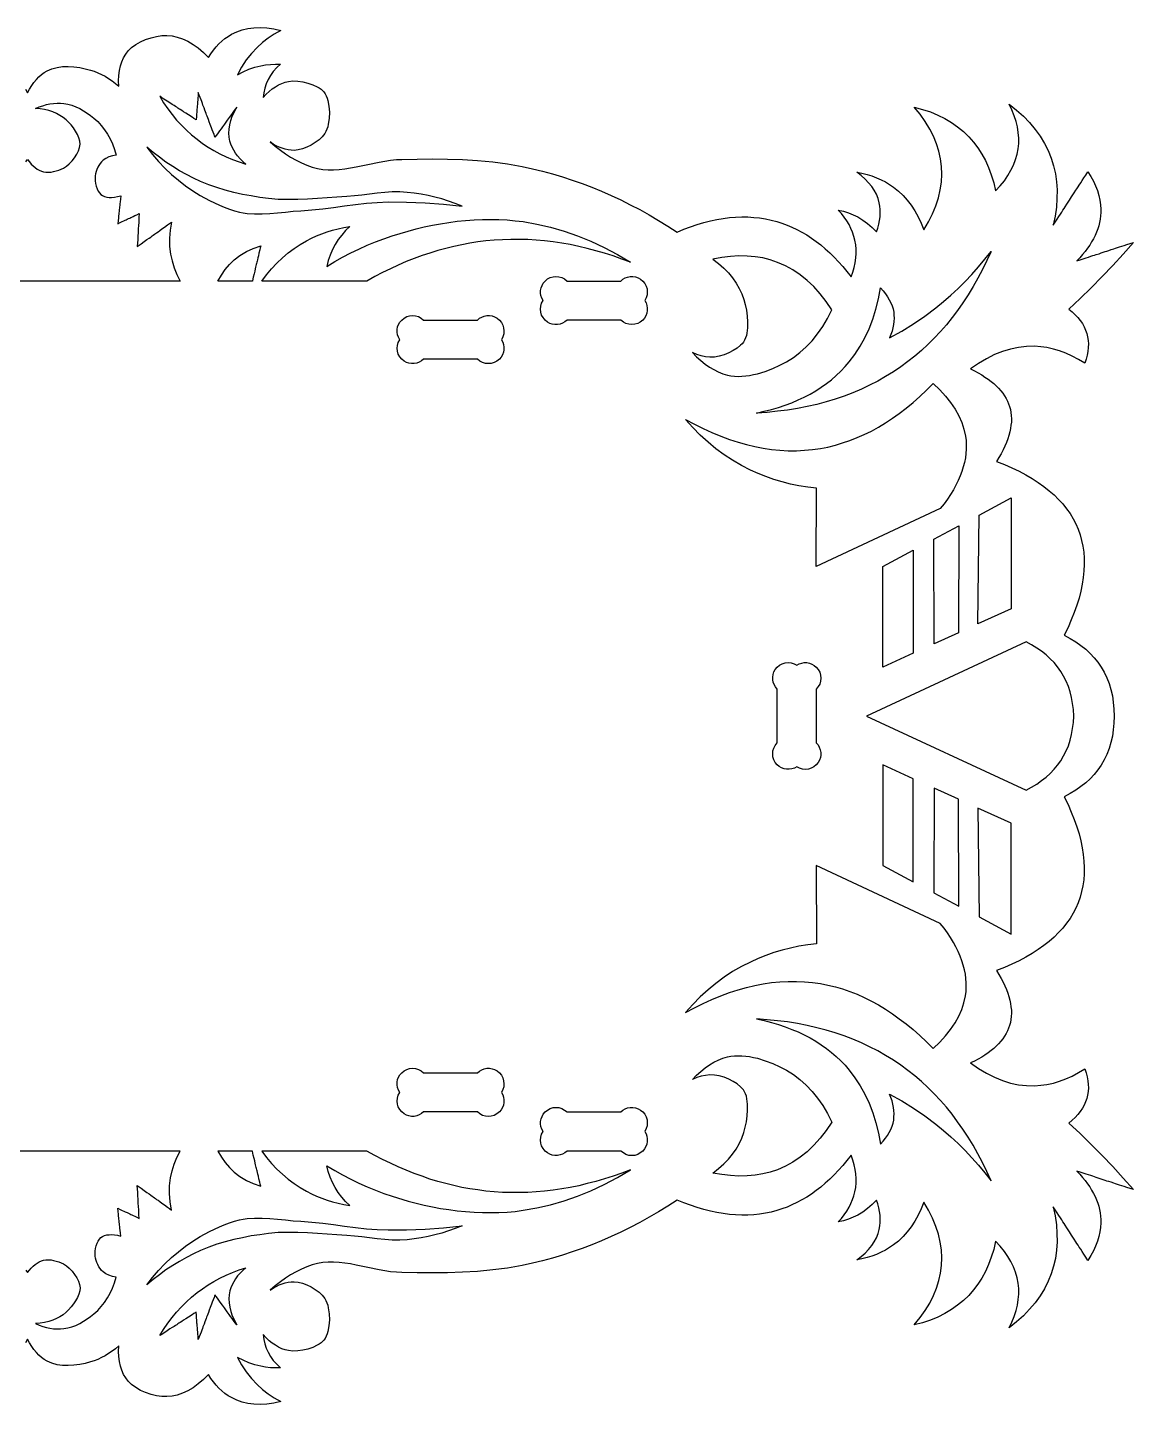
# Model space of a CAD drawing. Header units: millimetres. Extents: x 189 to 581, y 67 to 416.
# Drawn here: x 388.2 to 473.1, y 188.2 to 293.8 of the extents above; entities that cross this region are included whole.
import ezdxf

# ---------------------------------------------------------------- set-up
doc = ezdxf.new("R2010")
doc.units = ezdxf.units.MM
doc.layers.get('0').update_dxf_attribs({"linetype": 'CONTINUOUS', "true_color": 0xffffff})

msp = doc.modelspace()

# ---------------------------------------------------------------- linework, layer by layer
at = {"linetype": 'CONTINUOUS', "true_color": 0xffffff}
for points in [[(388.06, 289.13), (388.22, 288.84), (388.37, 289.13), (388.54, 289.39), (388.71, 289.63), (388.9, 289.86), (389.09, 290.06), (389.29, 290.24), (389.5, 290.39), (389.73, 290.53), (390.08, 290.69), (390.48, 290.79), (390.9, 290.85), (391.33, 290.86), (391.78, 290.84), (392.22, 290.78), (392.65, 290.69), (393.05, 290.59), (393.33, 290.49), (393.61, 290.38), (393.89, 290.25), (394.17, 290.11), (394.43, 289.94), (394.7, 289.76), (394.96, 289.56), (395.22, 289.35), (395.21, 289.77), (395.23, 290.17), (395.28, 290.55), (395.36, 290.9), (395.46, 291.23), (395.59, 291.53), (395.75, 291.81), (395.94, 292.06), (396.06, 292.2), (396.2, 292.32), (396.52, 292.56), (396.89, 292.76), (397.28, 292.94), (397.7, 293.07), (398.11, 293.17), (398.52, 293.23), (398.9, 293.24), (399.31, 293.21), (399.71, 293.12), (400.12, 292.99), (400.52, 292.8), (400.92, 292.56), (401.32, 292.28), (401.71, 291.94), (402.1, 291.55), (402.29, 291.84), (402.49, 292.11), (402.7, 292.36), (402.91, 292.6), (403.14, 292.81), (403.37, 293), (403.62, 293.17), (403.87, 293.33), (404.27, 293.52), (404.69, 293.67), (405.13, 293.78), (405.59, 293.83), (406.08, 293.85), (406.58, 293.82), (407.11, 293.74), (407.65, 293.62), (407.15, 293.34), (406.68, 293.03), (406.24, 292.69), (405.83, 292.32), (405.4, 291.86), (405, 291.36), (404.65, 290.82), (404.33, 290.23), (404.77, 290.46), (405.21, 290.65), (405.66, 290.8), (406.12, 290.91), (406.49, 290.98), (406.86, 291.02), (407.24, 291.04), (407.62, 291.04), (407.34, 290.77), (407.08, 290.48), (406.87, 290.17), (406.68, 289.85), (406.54, 289.53), (406.43, 289.2), (406.35, 288.85), (406.29, 288.49), (406.52, 288.73), (406.76, 288.95), (407, 289.14), (407.24, 289.31), (407.48, 289.45), (407.73, 289.56), (407.98, 289.65), (408.24, 289.71), (408.58, 289.75), (408.95, 289.74), (409.34, 289.68), (409.74, 289.59), (410.11, 289.46), (410.45, 289.3), (410.6, 289.21), (410.74, 289.12), (410.86, 289.02), (410.96, 288.91), (411.06, 288.77), (411.14, 288.61), (411.21, 288.43), (411.27, 288.24), (411.35, 287.81), (411.38, 287.35), (411.37, 286.88), (411.3, 286.44), (411.25, 286.23), (411.18, 286.04), (411.1, 285.86), (411.02, 285.71), (410.93, 285.59), (410.83, 285.47), (410.59, 285.24), (410.3, 285.02), (409.99, 284.83), (409.66, 284.66), (409.32, 284.54), (408.98, 284.45), (408.67, 284.42), (408.44, 284.43), (408.22, 284.46), (408, 284.51), (407.77, 284.58), (407.54, 284.67), (407.31, 284.78), (407.08, 284.91), (406.84, 285.07), (407.23, 284.74), (407.62, 284.43), (408.01, 284.15), (408.41, 283.9), (408.82, 283.67), (409.23, 283.46), (409.65, 283.28), (410.07, 283.13), (410.47, 283.02), (410.87, 282.95), (411.29, 282.92), (411.71, 282.92), (412.13, 282.95), (412.56, 283), (413, 283.07), (413.43, 283.15), (414.32, 283.33), (415.2, 283.51), (415.64, 283.59), (416.08, 283.66), (416.52, 283.71), (416.95, 283.73), (418.11, 283.75), (419.27, 283.76), (420.44, 283.75), (421.6, 283.71), (422.76, 283.64), (423.92, 283.53), (425.06, 283.38), (426.18, 283.18), (426.96, 283.01), (427.73, 282.82), (428.5, 282.61), (429.26, 282.38), (430.02, 282.14), (430.77, 281.87), (431.52, 281.59), (432.27, 281.28), (433.01, 280.96), (433.74, 280.62), (434.47, 280.25), (435.2, 279.87), (435.92, 279.47), (436.64, 279.05), (437.35, 278.61), (438.06, 278.15), (438.58, 278.37), (439.1, 278.56), (439.61, 278.73), (440.12, 278.88), (440.62, 279.01), (441.11, 279.11), (441.6, 279.2), (442.08, 279.26), (442.56, 279.3), (443.03, 279.31), (443.49, 279.31), (443.95, 279.28), (444.4, 279.24), (444.84, 279.17), (445.28, 279.07), (445.71, 278.96), (446.11, 278.83), (446.5, 278.69), (446.88, 278.53), (447.26, 278.35), (447.64, 278.15), (448.01, 277.93), (448.37, 277.69), (448.73, 277.43), (449.09, 277.16), (449.43, 276.87), (449.78, 276.55), (450.12, 276.22), (450.45, 275.87), (450.78, 275.5), (451.1, 275.12), (451.42, 274.71), (451.55, 275.08), (451.65, 275.44), (451.73, 275.8), (451.78, 276.16), (451.8, 276.5), (451.8, 276.85), (451.77, 277.18), (451.71, 277.52), (451.63, 277.82), (451.53, 278.13), (451.41, 278.42), (451.26, 278.72), (451.09, 279), (450.89, 279.29), (450.67, 279.57), (450.43, 279.84), (450.83, 279.75), (451.21, 279.63), (451.57, 279.48), (451.93, 279.31), (452.32, 279.07), (452.69, 278.8), (453.04, 278.5), (453.37, 278.16), (453.47, 278.46), (453.55, 278.75), (453.61, 279.04), (453.64, 279.32), (453.66, 279.6), (453.65, 279.87), (453.63, 280.14), (453.58, 280.4), (453.49, 280.73), (453.36, 281.05), (453.2, 281.36), (453, 281.65), (452.76, 281.94), (452.49, 282.22), (452.19, 282.49), (451.85, 282.75), (452.25, 282.67), (452.64, 282.57), (453.02, 282.46), (453.38, 282.32), (453.72, 282.17), (454.06, 282), (454.37, 281.81), (454.68, 281.6), (455.05, 281.3), (455.41, 280.97), (455.73, 280.61), (456.04, 280.21), (456.32, 279.79), (456.57, 279.33), (456.8, 278.84), (457, 278.32), (457.36, 278.94), (457.67, 279.56), (457.92, 280.17), (458.12, 280.78), (458.26, 281.39), (458.35, 281.99), (458.38, 282.59), (458.36, 283.18), (458.29, 283.76), (458.16, 284.35), (457.98, 284.92), (457.74, 285.5), (457.45, 286.06), (457.1, 286.63), (456.71, 287.19), (456.25, 287.74), (456.89, 287.57), (457.5, 287.37), (458.07, 287.13), (458.61, 286.86), (459.12, 286.56), (459.59, 286.23), (460.04, 285.87), (460.45, 285.47), (460.81, 285.06), (461.15, 284.62), (461.45, 284.14), (461.73, 283.64), (461.97, 283.1), (462.18, 282.54), (462.36, 281.94), (462.51, 281.32), (462.86, 281.7), (463.18, 282.09), (463.45, 282.49), (463.69, 282.89), (463.89, 283.29), (464.04, 283.71), (464.16, 284.13), (464.24, 284.55), (464.28, 284.96), (464.28, 285.37), (464.25, 285.79), (464.18, 286.22), (464.08, 286.65), (463.94, 287.08), (463.76, 287.53), (463.55, 287.97), (464.12, 287.51), (464.65, 287.04), (465.12, 286.55), (465.55, 286.03), (465.93, 285.51), (466.26, 284.96), (466.54, 284.4), (466.78, 283.82), (466.96, 283.23), (467.1, 282.63), (467.19, 282.01), (467.23, 281.38), (467.22, 280.72), (467.17, 280.05), (467.08, 279.37), (466.93, 278.67), (467.09, 278.91), (467.23, 279.13), (467.36, 279.34), (467.48, 279.52), (467.59, 279.68), (467.68, 279.83), (467.77, 279.96), (467.84, 280.08), (467.97, 280.28), (468.08, 280.45), (468.17, 280.59), (468.26, 280.72), (468.34, 280.85), (468.44, 281), (468.54, 281.16), (468.67, 281.37), (468.75, 281.48), (468.84, 281.62), (468.93, 281.76), (469.04, 281.93), (469.15, 282.11), (469.28, 282.31), (469.43, 282.53), (469.59, 282.78), (469.81, 282.42), (470.01, 282.05), (470.18, 281.69), (470.32, 281.33), (470.43, 280.97), (470.51, 280.61), (470.56, 280.25), (470.59, 279.9), (470.58, 279.64), (470.57, 279.39), (470.53, 279.14), (470.49, 278.89), (470.42, 278.64), (470.35, 278.39), (470.25, 278.14), (470.15, 277.89), (470.02, 277.64), (469.88, 277.4), (469.73, 277.15), (469.56, 276.91), (469.38, 276.66), (469.18, 276.42), (468.97, 276.18), (468.74, 275.93), (469, 276.02), (469.23, 276.1), (469.45, 276.17), (469.64, 276.23), (469.81, 276.29), (469.97, 276.34), (470.11, 276.38), (470.23, 276.42), (470.45, 276.49), (470.62, 276.55), (470.77, 276.6), (470.91, 276.65), (471.05, 276.69), (471.2, 276.74), (471.38, 276.8), (471.59, 276.87), (471.72, 276.91), (471.86, 276.96), (472.01, 277.01), (472.19, 277.06), (472.38, 277.13), (472.59, 277.2), (472.83, 277.27), (473.09, 277.36), (472.31, 276.46), (471.51, 275.59), (470.69, 274.73), (469.85, 273.88), (469, 273.05), (468.12, 272.24), (468.38, 272.03), (468.62, 271.81), (468.83, 271.59), (469.01, 271.36), (469.17, 271.12), (469.31, 270.87), (469.42, 270.62), (469.51, 270.36), (469.57, 270.1), (469.61, 269.83), (469.63, 269.56), (469.62, 269.28), (469.59, 268.99), (469.54, 268.7), (469.46, 268.4), (469.36, 268.09), (468.88, 268.38), (468.39, 268.63), (467.91, 268.85), (467.42, 269.03), (466.94, 269.17), (466.45, 269.28), (465.97, 269.35), (465.49, 269.38), (464.87, 269.37), (464.26, 269.3), (463.64, 269.17), (463.03, 268.98), (462.42, 268.74), (461.81, 268.43), (461.19, 268.06), (460.58, 267.64), (460.88, 267.49), (461.17, 267.34), (461.44, 267.18), (461.69, 267.02), (461.93, 266.86), (462.16, 266.69), (462.37, 266.52), (462.56, 266.34), (462.74, 266.16), (462.91, 265.97), (463.06, 265.78), (463.19, 265.58), (463.31, 265.38), (463.41, 265.18), (463.5, 264.97), (463.58, 264.76), (463.64, 264.53), (463.68, 264.3), (463.71, 264.06), (463.72, 263.82), (463.72, 263.57), (463.69, 263.32), (463.66, 263.07), (463.6, 262.81), (463.53, 262.54), (463.45, 262.27), (463.34, 262), (463.22, 261.72), (463.09, 261.43), (462.93, 261.14), (462.76, 260.85), (462.58, 260.55), (463.18, 260.31), (463.76, 260.05), (464.31, 259.79), (464.82, 259.51), (465.32, 259.23), (465.78, 258.93), (466.21, 258.62), (466.62, 258.3), (466.99, 257.97), (467.34, 257.63), (467.66, 257.28), (467.95, 256.91), (468.22, 256.54), (468.45, 256.15), (468.66, 255.75), (468.84, 255.34), (468.99, 254.92), (469.11, 254.48), (469.2, 254.04), (469.27, 253.58), (469.3, 253.11), (469.31, 252.63), (469.29, 252.14), (469.23, 251.63), (469.15, 251.12), (469.04, 250.59), (468.91, 250.06), (468.74, 249.51), (468.54, 248.95), (468.32, 248.38), (468.07, 247.8), (467.78, 247.2), (468.24, 246.96), (468.66, 246.7), (469.06, 246.42), (469.43, 246.13), (469.76, 245.81), (470.07, 245.48), (470.36, 245.13), (470.61, 244.76), (470.84, 244.36), (471.05, 243.94), (471.22, 243.5), (471.36, 243.04), (471.47, 242.56), (471.54, 242.06), (471.59, 241.54), (471.61, 241), (471.59, 240.46), (471.54, 239.94), (471.47, 239.45), (471.36, 238.97), (471.22, 238.51), (471.05, 238.06), (470.84, 237.64), (470.61, 237.24), (470.36, 236.87), (470.07, 236.52), (469.76, 236.19), (469.43, 235.88), (469.06, 235.58), (468.66, 235.31), (468.24, 235.05), (467.78, 234.8), (468.07, 234.21), (468.32, 233.63), (468.54, 233.06), (468.74, 232.5), (468.91, 231.95), (469.04, 231.41), (469.15, 230.88), (469.23, 230.37), (469.29, 229.87), (469.31, 229.38), (469.3, 228.89), (469.27, 228.43), (469.2, 227.97), (469.11, 227.52), (468.99, 227.09), (468.84, 226.66), (468.66, 226.25), (468.45, 225.86), (468.22, 225.47), (467.95, 225.09), (467.66, 224.73), (467.34, 224.38), (466.99, 224.03), (466.62, 223.7), (466.21, 223.38), (465.78, 223.07), (465.32, 222.78), (464.82, 222.49), (464.31, 222.22), (463.76, 221.95), (463.18, 221.7), (462.58, 221.46), (462.76, 221.16), (462.93, 220.86), (463.09, 220.57), (463.22, 220.29), (463.34, 220.01), (463.45, 219.73), (463.53, 219.46), (463.6, 219.2), (463.66, 218.94), (463.69, 218.68), (463.72, 218.43), (463.72, 218.19), (463.71, 217.94), (463.68, 217.71), (463.64, 217.48), (463.58, 217.25), (463.5, 217.04), (463.41, 216.83), (463.31, 216.62), (463.19, 216.42), (463.06, 216.23), (462.91, 216.04), (462.74, 215.85), (462.56, 215.67), (462.37, 215.49), (462.16, 215.32), (461.93, 215.15), (461.69, 214.98), (461.44, 214.82), (461.17, 214.67), (460.88, 214.52), (460.58, 214.37), (461.19, 213.94), (461.81, 213.58), (462.42, 213.27), (463.03, 213.02), (463.64, 212.83), (464.26, 212.7), (464.87, 212.63), (465.49, 212.62), (465.97, 212.66), (466.45, 212.73), (466.94, 212.83), (467.42, 212.98), (467.91, 213.16), (468.39, 213.37), (468.88, 213.63), (469.36, 213.92), (469.46, 213.61), (469.54, 213.31), (469.59, 213.01), (469.62, 212.73), (469.63, 212.45), (469.61, 212.17), (469.57, 211.91), (469.51, 211.65), (469.42, 211.39), (469.31, 211.13), (469.17, 210.89), (469.01, 210.65), (468.83, 210.42), (468.62, 210.19), (468.38, 209.97), (468.12, 209.76), (469, 208.95), (469.85, 208.12), (470.69, 207.28), (471.51, 206.42), (472.31, 205.54), (473.09, 204.65), (472.83, 204.73), (472.59, 204.81), (472.38, 204.88), (472.19, 204.94), (472.01, 205), (471.86, 205.05), (471.72, 205.09), (471.59, 205.14), (471.38, 205.21), (471.2, 205.26), (471.05, 205.31), (470.91, 205.36), (470.77, 205.4), (470.62, 205.45), (470.45, 205.51), (470.23, 205.58), (470.11, 205.62), (469.97, 205.67), (469.81, 205.72), (469.64, 205.78), (469.45, 205.84), (469.23, 205.91), (469, 205.99), (468.74, 206.07), (468.97, 205.83), (469.18, 205.59), (469.38, 205.34), (469.56, 205.1), (469.73, 204.85), (469.88, 204.61), (470.02, 204.36), (470.15, 204.11), (470.25, 203.87), (470.35, 203.62), (470.42, 203.37), (470.49, 203.12), (470.53, 202.87), (470.57, 202.61), (470.58, 202.36), (470.59, 202.11), (470.56, 201.75), (470.51, 201.4), (470.43, 201.04), (470.32, 200.68), (470.18, 200.32), (470.01, 199.95), (469.81, 199.59), (469.59, 199.22), (469.43, 199.47), (469.28, 199.69), (469.15, 199.89), (469.04, 200.08), (468.93, 200.24), (468.84, 200.39), (468.75, 200.52), (468.67, 200.64), (468.54, 200.84), (468.44, 201.01), (468.34, 201.15), (468.26, 201.28), (468.17, 201.41), (468.08, 201.56), (467.97, 201.72), (467.84, 201.92), (467.77, 202.04), (467.68, 202.18), (467.59, 202.32), (467.48, 202.49), (467.36, 202.67), (467.23, 202.87), (467.09, 203.09), (466.93, 203.34), (467.08, 202.64), (467.17, 201.95), (467.22, 201.28), (467.23, 200.63), (467.19, 199.99), (467.1, 199.37), (466.96, 198.77), (466.78, 198.19), (466.54, 197.61), (466.26, 197.04), (465.93, 196.5), (465.55, 195.97), (465.12, 195.46), (464.65, 194.97), (464.12, 194.49), (463.55, 194.03), (463.76, 194.48), (463.94, 194.92), (464.08, 195.36), (464.18, 195.79), (464.25, 196.21), (464.28, 196.63), (464.28, 197.05), (464.24, 197.46), (464.16, 197.88), (464.04, 198.3), (463.89, 198.71), (463.69, 199.12), (463.45, 199.52), (463.18, 199.91), (462.86, 200.3), (462.51, 200.69), (462.36, 200.06), (462.18, 199.47), (461.97, 198.9), (461.73, 198.37), (461.45, 197.86), (461.15, 197.39), (460.81, 196.95), (460.45, 196.53), (460.04, 196.14), (459.59, 195.77), (459.12, 195.44), (458.61, 195.14), (458.07, 194.87), (457.5, 194.64), (456.89, 194.43), (456.25, 194.26), (456.71, 194.82), (457.1, 195.38), (457.45, 195.94), (457.74, 196.51), (457.98, 197.08), (458.16, 197.66), (458.29, 198.24), (458.36, 198.83), (458.38, 199.42), (458.35, 200.02), (458.26, 200.62), (458.12, 201.22), (457.92, 201.83), (457.67, 202.45), (457.36, 203.07), (457, 203.69), (456.8, 203.17), (456.57, 202.68), (456.32, 202.22), (456.04, 201.79), (455.73, 201.4), (455.41, 201.04), (455.05, 200.7), (454.68, 200.4), (454.37, 200.2), (454.06, 200.01), (453.72, 199.84), (453.38, 199.68), (453.02, 199.55), (452.64, 199.43), (452.25, 199.33), (451.85, 199.25), (452.19, 199.51), (452.49, 199.78), (452.76, 200.06), (453, 200.35), (453.2, 200.65), (453.36, 200.96), (453.49, 201.28), (453.58, 201.6), (453.63, 201.86), (453.65, 202.13), (453.66, 202.4), (453.64, 202.68), (453.61, 202.96), (453.55, 203.25), (453.47, 203.55), (453.37, 203.85), (453.04, 203.51), (452.69, 203.2), (452.32, 202.93), (451.93, 202.7), (451.57, 202.53), (451.21, 202.38), (450.83, 202.26), (450.43, 202.17), (450.67, 202.44), (450.89, 202.72), (451.09, 203), (451.26, 203.29), (451.41, 203.58), (451.53, 203.88), (451.63, 204.18), (451.71, 204.49), (451.77, 204.82), (451.8, 205.16), (451.8, 205.5), (451.78, 205.85), (451.73, 206.2), (451.65, 206.56), (451.55, 206.92), (451.42, 207.29), (451.1, 206.89), (450.78, 206.5), (450.45, 206.13), (450.12, 205.78), (449.78, 205.45), (449.43, 205.14), (449.09, 204.84), (448.73, 204.57), (448.37, 204.31), (448.01, 204.08), (447.64, 203.86), (447.26, 203.66), (446.88, 203.48), (446.5, 203.31), (446.11, 203.17), (445.71, 203.05), (445.28, 202.93), (444.84, 202.84), (444.4, 202.77), (443.95, 202.72), (443.49, 202.7), (443.03, 202.69), (442.56, 202.71), (442.08, 202.75), (441.6, 202.81), (441.11, 202.89), (440.62, 203), (440.12, 203.13), (439.61, 203.27), (439.1, 203.45), (438.58, 203.64), (438.06, 203.85), (437.35, 203.39), (436.64, 202.95), (435.92, 202.53), (435.2, 202.13), (434.47, 201.75), (433.74, 201.39), (433.01, 201.05), (432.27, 200.72), (431.52, 200.42), (430.77, 200.13), (430.02, 199.87), (429.26, 199.62), (428.5, 199.39), (427.73, 199.19), (426.96, 199), (426.18, 198.83), (425.06, 198.63), (423.92, 198.48), (422.76, 198.37), (421.6, 198.3), (420.44, 198.26), (419.27, 198.25), (418.11, 198.25), (416.95, 198.28), (416.52, 198.3), (416.08, 198.35), (415.64, 198.41), (415.2, 198.49), (414.32, 198.67), (413.43, 198.86), (413, 198.94), (412.56, 199.01), (412.13, 199.06), (411.71, 199.08), (411.29, 199.08), (410.87, 199.05), (410.47, 198.98), (410.07, 198.88), (409.65, 198.72), (409.23, 198.54), (408.82, 198.34), (408.41, 198.11), (408.01, 197.85), (407.62, 197.57), (407.23, 197.27), (406.84, 196.94), (407.08, 197.09), (407.31, 197.22), (407.54, 197.33), (407.77, 197.42), (408, 197.49), (408.22, 197.54), (408.44, 197.57), (408.67, 197.58), (408.98, 197.55), (409.32, 197.47), (409.66, 197.34), (409.99, 197.18), (410.3, 196.98), (410.59, 196.77), (410.83, 196.54), (410.93, 196.42), (411.02, 196.3), (411.1, 196.14), (411.18, 195.97), (411.25, 195.78), (411.3, 195.57), (411.37, 195.12), (411.38, 194.66), (411.35, 194.2), (411.27, 193.77), (411.21, 193.57), (411.14, 193.39), (411.06, 193.23), (410.96, 193.1), (410.86, 192.99), (410.74, 192.89), (410.6, 192.79), (410.45, 192.7), (410.11, 192.54), (409.74, 192.41), (409.34, 192.32), (408.95, 192.27), (408.58, 192.26), (408.24, 192.29), (407.98, 192.36), (407.73, 192.44), (407.48, 192.56), (407.24, 192.7), (407, 192.86), (406.76, 193.05), (406.52, 193.27), (406.29, 193.52), (406.29, 193.52), (406.29, 193.52)], [(404.27, 287.73), (404.08, 287.47), (403.93, 287.26), (403.8, 287.08), (403.7, 286.94), (403.62, 286.83), (403.55, 286.74), (403.44, 286.58), (403.33, 286.43), (403.26, 286.34), (403.18, 286.23), (403.08, 286.08), (402.95, 285.91), (402.79, 285.7), (402.6, 285.43), (402.53, 285.64), (402.46, 285.82), (402.39, 285.99), (402.34, 286.14), (402.29, 286.28), (402.24, 286.4), (402.16, 286.61), (402.1, 286.78), (402.05, 286.92), (402, 287.04), (401.96, 287.15), (401.92, 287.26), (401.88, 287.38), (401.83, 287.52), (401.76, 287.69), (401.68, 287.9), (401.64, 288.02), (401.59, 288.16), (401.53, 288.31), (401.47, 288.48), (401.4, 288.66), (401.32, 288.87), (401.3, 288.63), (401.29, 288.43), (401.28, 288.27), (401.27, 288.15), (401.26, 288.04), (401.25, 287.96), (401.24, 287.82), (401.23, 287.68), (401.22, 287.59), (401.21, 287.49), (401.2, 287.36), (401.19, 287.2), (401.18, 287.01), (401.16, 286.77), (400.99, 286.88), (400.84, 286.97), (400.58, 287.14), (400.36, 287.28), (400.19, 287.39), (400.05, 287.48), (399.94, 287.55), (399.84, 287.61), (399.76, 287.67), (399.67, 287.73), (399.57, 287.79), (399.46, 287.86), (399.32, 287.95), (399.15, 288.06), (398.93, 288.2), (398.67, 288.36), (398.52, 288.46), (398.36, 288.57), (398.66, 288.08), (398.98, 287.62), (399.31, 287.17), (399.66, 286.75), (400.03, 286.35), (400.41, 285.97), (400.81, 285.61), (401.23, 285.27), (401.65, 284.96), (402.08, 284.67), (402.52, 284.41), (402.98, 284.16), (403.46, 283.93), (403.95, 283.72), (404.46, 283.53), (404.98, 283.36), (404.74, 283.56), (404.53, 283.77), (404.34, 283.99), (404.18, 284.21), (404.04, 284.44), (403.92, 284.66), (403.82, 284.9), (403.75, 285.14), (403.69, 285.44), (403.67, 285.74), (403.69, 286.06), (403.73, 286.38), (403.82, 286.71), (403.93, 287.04), (404.09, 287.38), (404.27, 287.73), (404.27, 287.73), (404.27, 287.73)], [(388.84, 287.64), (389.12, 287.76), (389.4, 287.85), (389.67, 287.93), (389.94, 287.99), (390.21, 288.03), (390.48, 288.05), (390.74, 288.05), (391.01, 288.03), (391.31, 287.98), (391.62, 287.89), (391.92, 287.77), (392.22, 287.63), (392.52, 287.46), (392.8, 287.28), (393.06, 287.09), (393.31, 286.9), (393.6, 286.63), (393.87, 286.33), (394.12, 286.01), (394.35, 285.67), (394.55, 285.31), (394.73, 284.92), (394.9, 284.5), (395.03, 284.06), (394.73, 284.01), (394.46, 283.93), (394.22, 283.81), (394.01, 283.66), (393.89, 283.55), (393.79, 283.42), (393.69, 283.27), (393.61, 283.12), (393.53, 282.95), (393.48, 282.79), (393.43, 282.62), (393.41, 282.46), (393.4, 282.28), (393.41, 282.08), (393.44, 281.88), (393.49, 281.67), (393.56, 281.48), (393.64, 281.3), (393.74, 281.15), (393.85, 281.04), (393.98, 280.95), (394.13, 280.88), (394.3, 280.84), (394.48, 280.81), (394.67, 280.81), (394.89, 280.83), (395.12, 280.87), (395.37, 280.93), (395.34, 280.68), (395.32, 280.48), (395.31, 280.32), (395.29, 280.19), (395.28, 280.09), (395.27, 280), (395.26, 279.86), (395.24, 279.72), (395.23, 279.63), (395.22, 279.52), (395.21, 279.39), (395.19, 279.23), (395.17, 279.03), (395.14, 278.79), (395.33, 278.88), (395.49, 278.95), (395.61, 279.01), (395.71, 279.06), (395.79, 279.1), (395.86, 279.13), (395.97, 279.18), (396.08, 279.23), (396.14, 279.26), (396.23, 279.3), (396.33, 279.35), (396.45, 279.41), (396.6, 279.48), (396.79, 279.57), (396.77, 279.28), (396.76, 279.04), (396.75, 278.85), (396.74, 278.69), (396.73, 278.57), (396.72, 278.47), (396.71, 278.3), (396.7, 278.13), (396.7, 278.03), (396.69, 277.9), (396.68, 277.75), (396.67, 277.56), (396.65, 277.32), (396.64, 277.03), (396.79, 277.14), (396.93, 277.25), (397.18, 277.42), (397.38, 277.57), (397.54, 277.68), (397.67, 277.77), (397.77, 277.85), (397.87, 277.92), (397.95, 277.98), (398.03, 278.04), (398.12, 278.1), (398.23, 278.18), (398.36, 278.27), (398.52, 278.39), (398.72, 278.53), (398.96, 278.71), (399.1, 278.81), (399.26, 278.92), (399.16, 278.29), (399.11, 277.67), (399.12, 277.05), (399.2, 276.45), (399.31, 275.93), (399.47, 275.41), (399.68, 274.9), (399.93, 274.39), (388.22, 274.39), (376.51, 274.39)], [(388.08, 283.54), (388.22, 283.73), (388.36, 283.54), (388.5, 283.37), (388.64, 283.23), (388.8, 283.1), (388.95, 282.99), (389.11, 282.9), (389.28, 282.83), (389.45, 282.78), (389.63, 282.75), (389.82, 282.74), (390.02, 282.76), (390.22, 282.79), (390.42, 282.84), (390.62, 282.9), (390.8, 282.98), (390.97, 283.06), (391.2, 283.21), (391.42, 283.4), (391.63, 283.62), (391.83, 283.86), (391.99, 284.12), (392.12, 284.39), (392.21, 284.65), (392.25, 284.89), (392.23, 285.13), (392.16, 285.38), (392.05, 285.63), (391.91, 285.89), (391.74, 286.14), (391.56, 286.37), (391.36, 286.58), (391.17, 286.77), (390.94, 286.95), (390.7, 287.11), (390.43, 287.26), (390.15, 287.38), (389.85, 287.47), (389.53, 287.55), (389.19, 287.61), (388.84, 287.64), (388.84, 287.64), (388.84, 287.64)], [(397.36, 284.68), (397.81, 284.11), (398.27, 283.57), (398.76, 283.06), (399.26, 282.58), (399.79, 282.13), (400.33, 281.71), (400.89, 281.32), (401.47, 280.96), (402.19, 280.57), (402.94, 280.21), (403.32, 280.05), (403.71, 279.91), (404.1, 279.78), (404.49, 279.68), (404.77, 279.62), (405.06, 279.58), (405.64, 279.54), (406.22, 279.54), (406.81, 279.57), (407.41, 279.63), (408.01, 279.69), (408.6, 279.75), (409.19, 279.79), (410.03, 279.85), (410.87, 279.94), (411.71, 280.04), (412.54, 280.16), (413.38, 280.26), (414.22, 280.36), (415.06, 280.42), (415.9, 280.46), (417.31, 280.45), (418.72, 280.4), (420.14, 280.29), (421.56, 280.14), (421.04, 280.34), (420.52, 280.53), (420, 280.69), (419.48, 280.83), (418.95, 280.96), (418.42, 281.06), (417.89, 281.14), (417.36, 281.2), (416.79, 281.24), (416.21, 281.23), (415.63, 281.19), (415.05, 281.13), (413.88, 280.99), (413.3, 280.93), (412.72, 280.88), (411.96, 280.84), (411.21, 280.78), (410.46, 280.73), (409.7, 280.68), (408.95, 280.65), (408.2, 280.64), (407.45, 280.66), (406.71, 280.72), (406.05, 280.81), (405.38, 280.92), (404.71, 281.04), (404.05, 281.19), (403.39, 281.36), (402.75, 281.56), (402.12, 281.78), (401.5, 282.03), (400.95, 282.29), (400.41, 282.56), (399.88, 282.86), (399.36, 283.18), (398.84, 283.52), (398.34, 283.89), (397.85, 284.27), (397.36, 284.68), (397.36, 284.68), (397.36, 284.68)], [(412.95, 278.58), (412.62, 278.26), (412.33, 277.92), (412.06, 277.57), (411.82, 277.19), (411.62, 276.8), (411.44, 276.39), (411.29, 275.97), (411.18, 275.52), (411.79, 275.89), (412.4, 276.23), (413.03, 276.55), (413.65, 276.85), (414.28, 277.14), (414.92, 277.4), (415.56, 277.64), (416.21, 277.87), (417.42, 278.23), (418.03, 278.4), (418.66, 278.54), (419.29, 278.68), (419.92, 278.79), (420.56, 278.89), (421.2, 278.98), (421.84, 279.04), (422.48, 279.09), (423.12, 279.12), (423.76, 279.12), (424.39, 279.11), (425.02, 279.08), (425.64, 279.02), (426.25, 278.95), (427.31, 278.76), (428.35, 278.52), (429.39, 278.22), (430.43, 277.86), (431.45, 277.44), (432.47, 276.96), (433.48, 276.43), (434.48, 275.83), (433.82, 276.08), (433.15, 276.32), (432.49, 276.53), (431.83, 276.72), (431.17, 276.9), (430.52, 277.05), (429.86, 277.19), (429.21, 277.3), (428.55, 277.4), (427.9, 277.48), (427.25, 277.53), (426.6, 277.57), (425.95, 277.59), (425.31, 277.59), (424.66, 277.56), (424.02, 277.52), (423.4, 277.47), (422.78, 277.39), (422.16, 277.29), (421.55, 277.18), (420.93, 277.05), (420.32, 276.9), (419.71, 276.73), (419.1, 276.54), (418.49, 276.34), (417.88, 276.12), (417.27, 275.88), (416.67, 275.62), (416.06, 275.34), (415.46, 275.04), (414.86, 274.73), (414.26, 274.39), (406.19, 274.39), (406.56, 274.88), (406.95, 275.34), (407.35, 275.77), (407.78, 276.17), (408.21, 276.55), (408.67, 276.89), (409.14, 277.2), (409.63, 277.49), (410.01, 277.68), (410.4, 277.86), (410.8, 278.02), (411.21, 278.17), (411.63, 278.3), (412.06, 278.41), (412.5, 278.51), (412.95, 278.58), (412.95, 278.58), (412.95, 278.58)], [(406.12, 277.1), (406.08, 276.94), (406.04, 276.79), (405.98, 276.54), (405.93, 276.33), (405.89, 276.17), (405.86, 276.03), (405.84, 275.92), (405.81, 275.83), (405.79, 275.74), (405.77, 275.66), (405.75, 275.57), (405.72, 275.46), (405.69, 275.32), (405.65, 275.16), (405.6, 274.95), (405.54, 274.7), (405.51, 274.55), (405.47, 274.39), (402.82, 274.39), (403.09, 274.85), (403.38, 275.28), (403.71, 275.66), (404.07, 276.01), (404.52, 276.35), (405.01, 276.65), (405.54, 276.9), (406.12, 277.1), (406.12, 277.1), (406.12, 277.1)], [(439.24, 268.9), (439.56, 268.58), (439.88, 268.28), (440.21, 268.02), (440.54, 267.79), (440.88, 267.59), (441.23, 267.42), (441.58, 267.28), (441.93, 267.17), (442.2, 267.12), (442.47, 267.08), (442.75, 267.07), (443.04, 267.08), (443.34, 267.11), (443.63, 267.15), (443.93, 267.21), (444.23, 267.28), (444.82, 267.46), (445.4, 267.68), (445.95, 267.93), (446.45, 268.2), (446.99, 268.53), (447.49, 268.91), (447.97, 269.34), (448.42, 269.81), (448.84, 270.33), (449.24, 270.9), (449.61, 271.51), (449.95, 272.17), (449.5, 272.82), (449.04, 273.42), (448.55, 273.96), (448.04, 274.44), (447.51, 274.87), (446.96, 275.24), (446.38, 275.56), (445.78, 275.82), (445.22, 276.01), (444.65, 276.16), (444.05, 276.26), (443.44, 276.31), (442.81, 276.32), (442.16, 276.28), (441.5, 276.21), (440.81, 276.08), (441.25, 275.74), (441.65, 275.39), (442.01, 275.02), (442.32, 274.64), (442.6, 274.24), (442.84, 273.83), (443.03, 273.41), (443.18, 272.97), (443.29, 272.58), (443.38, 272.15), (443.45, 271.7), (443.48, 271.25), (443.48, 270.8), (443.43, 270.39), (443.38, 270.2), (443.32, 270.02), (443.24, 269.85), (443.15, 269.7), (443.06, 269.58), (442.94, 269.47), (442.68, 269.25), (442.37, 269.05), (442.03, 268.88), (441.67, 268.73), (441.3, 268.63), (440.93, 268.56), (440.59, 268.55), (440.25, 268.58), (439.92, 268.65), (439.58, 268.76), (439.24, 268.9), (439.24, 268.9), (439.24, 268.9)], [(453.67, 273.86), (453.87, 273.64), (454.06, 273.42), (454.21, 273.19), (454.35, 272.96), (454.47, 272.73), (454.56, 272.5), (454.64, 272.26), (454.69, 272.01), (454.71, 271.78), (454.72, 271.54), (454.71, 271.29), (454.68, 271.05), (454.63, 270.8), (454.56, 270.54), (454.47, 270.29), (454.36, 270.03), (455.3, 270.55), (456.2, 271.11), (457.07, 271.7), (457.92, 272.33), (458.5, 272.81), (459.07, 273.31), (459.63, 273.82), (460.16, 274.35), (460.69, 274.9), (461.2, 275.47), (461.69, 276.06), (462.16, 276.67), (461.84, 275.96), (461.5, 275.27), (461.15, 274.61), (460.78, 273.96), (460.4, 273.33), (460, 272.73), (459.59, 272.14), (459.17, 271.58), (458.73, 271.03), (458.27, 270.51), (457.8, 270.01), (457.32, 269.53), (456.82, 269.07), (456.31, 268.63), (455.78, 268.21), (455.24, 267.81), (454.67, 267.42), (454.07, 267.06), (453.47, 266.71), (452.84, 266.39), (452.21, 266.09), (451.55, 265.81), (450.88, 265.55), (450.2, 265.32), (449.5, 265.11), (448.78, 264.92), (448.05, 264.76), (447.31, 264.61), (446.54, 264.49), (445.77, 264.39), (444.97, 264.31), (444.16, 264.26), (444.74, 264.39), (445.3, 264.53), (445.84, 264.69), (446.36, 264.86), (446.87, 265.05), (447.36, 265.26), (447.83, 265.48), (448.28, 265.72), (448.71, 265.97), (449.13, 266.24), (449.53, 266.52), (449.92, 266.82), (450.28, 267.14), (450.63, 267.47), (450.96, 267.82), (451.27, 268.18), (451.71, 268.76), (452.11, 269.38), (452.48, 270.04), (452.8, 270.73), (453.08, 271.46), (453.31, 272.22), (453.51, 273.02), (453.67, 273.86), (453.67, 273.86), (453.67, 273.86)], [(427.78, 272.89), (427.68, 273.08), (427.62, 273.27), (427.59, 273.47), (427.59, 273.67), (427.63, 273.87), (427.7, 274.06), (427.8, 274.23), (427.93, 274.39), (428.12, 274.55), (428.33, 274.66), (428.55, 274.72), (428.77, 274.74), (429, 274.72), (429.22, 274.66), (429.43, 274.55), (429.62, 274.39), (433.75, 274.39), (433.91, 274.53), (434.09, 274.63), (434.27, 274.7), (434.47, 274.74), (434.67, 274.74), (434.87, 274.71), (435.07, 274.64), (435.25, 274.54), (435.44, 274.39), (435.58, 274.21), (435.69, 274.01), (435.76, 273.79), (435.78, 273.56), (435.76, 273.33), (435.7, 273.11), (435.58, 272.89), (435.68, 272.71), (435.75, 272.52), (435.78, 272.32), (435.78, 272.12), (435.74, 271.92), (435.67, 271.73), (435.57, 271.55), (435.43, 271.39), (435.24, 271.24), (435.04, 271.13), (434.82, 271.07), (434.59, 271.05), (434.36, 271.07), (434.14, 271.13), (433.94, 271.24), (433.75, 271.39), (429.62, 271.39), (429.46, 271.26), (429.28, 271.16), (429.09, 271.09), (428.89, 271.05), (428.69, 271.05), (428.49, 271.08), (428.3, 271.14), (428.12, 271.24), (427.93, 271.39), (427.78, 271.58), (427.67, 271.78), (427.61, 272), (427.58, 272.23), (427.6, 272.45), (427.67, 272.68), (427.78, 272.89), (427.78, 272.89), (427.78, 272.89)], [(416.78, 269.89), (416.68, 270.08), (416.61, 270.27), (416.58, 270.47), (416.59, 270.67), (416.62, 270.87), (416.69, 271.06), (416.79, 271.23), (416.93, 271.39), (417.12, 271.55), (417.32, 271.66), (417.54, 271.72), (417.77, 271.74), (418, 271.72), (418.22, 271.66), (418.43, 271.55), (418.61, 271.39), (422.75, 271.39), (422.91, 271.53), (423.08, 271.63), (423.27, 271.7), (423.47, 271.74), (423.67, 271.74), (423.87, 271.71), (424.06, 271.64), (424.25, 271.54), (424.43, 271.39), (424.58, 271.21), (424.69, 271.01), (424.75, 270.79), (424.78, 270.56), (424.76, 270.33), (424.69, 270.11), (424.58, 269.89), (424.68, 269.71), (424.74, 269.52), (424.78, 269.32), (424.77, 269.12), (424.74, 268.92), (424.67, 268.73), (424.56, 268.55), (424.43, 268.39), (424.24, 268.24), (424.04, 268.13), (423.81, 268.07), (423.59, 268.05), (423.36, 268.07), (423.14, 268.13), (422.93, 268.24), (422.75, 268.39), (418.61, 268.39), (418.45, 268.26), (418.28, 268.16), (418.09, 268.09), (417.89, 268.05), (417.69, 268.05), (417.49, 268.08), (417.3, 268.14), (417.11, 268.24), (416.93, 268.39), (416.78, 268.58), (416.67, 268.78), (416.61, 269), (416.58, 269.23), (416.6, 269.45), (416.67, 269.68), (416.78, 269.89), (416.78, 269.89), (416.78, 269.89)], [(438.71, 263.76), (439.39, 263.4), (440.07, 263.06), (440.74, 262.76), (441.41, 262.48), (442.08, 262.24), (442.74, 262.02), (443.39, 261.84), (444.04, 261.69), (444.68, 261.56), (445.32, 261.47), (445.96, 261.41), (446.59, 261.37), (447.22, 261.37), (447.84, 261.4), (448.45, 261.46), (449.07, 261.54), (449.64, 261.65), (450.21, 261.79), (450.77, 261.96), (451.33, 262.15), (451.88, 262.37), (452.43, 262.61), (452.98, 262.88), (453.52, 263.18), (454.06, 263.5), (454.59, 263.86), (455.12, 264.23), (455.65, 264.64), (456.17, 265.07), (456.69, 265.53), (457.2, 266.02), (457.71, 266.53), (458.22, 266.04), (458.67, 265.55), (459.06, 265.06), (459.4, 264.56), (459.69, 264.05), (459.91, 263.53), (460.08, 263.01), (460.2, 262.49), (460.24, 262.16), (460.26, 261.82), (460.26, 261.49), (460.23, 261.15), (460.19, 260.81), (460.12, 260.47), (460.03, 260.13), (459.92, 259.78), (459.79, 259.43), (459.64, 259.08), (459.46, 258.73), (459.27, 258.37), (459.05, 258.01), (458.81, 257.65), (458.55, 257.29), (458.26, 256.92), (448.75, 252.48), (448.77, 258.48), (448.09, 258.57), (447.42, 258.68), (446.77, 258.81), (446.13, 258.97), (445.5, 259.16), (444.88, 259.38), (444.28, 259.62), (443.69, 259.88), (443, 260.24), (442.33, 260.63), (441.68, 261.06), (441.05, 261.52), (440.44, 262.03), (439.84, 262.57), (439.27, 263.15), (438.71, 263.76), (438.71, 263.76), (438.71, 263.76)], [(461.24, 256.43), (463.7, 257.74), (463.7, 249.23), (461.14, 248.07), (461.24, 256.43), (461.24, 256.43), (461.24, 256.43)], [(459.65, 247.39), (457.79, 246.54), (457.78, 254.58), (459.68, 255.6), (459.65, 247.39), (459.65, 247.39), (459.65, 247.39)], [(453.85, 244.75), (453.85, 252.48), (456.19, 253.73), (456.19, 245.82), (453.85, 244.75), (453.85, 244.75), (453.85, 244.75)], [(468.5, 241), (468.48, 241.49), (468.42, 241.97), (468.34, 242.42), (468.22, 242.86), (468.09, 243.28), (467.92, 243.68), (467.73, 244.07), (467.51, 244.43), (467.27, 244.77), (467, 245.1), (466.7, 245.4), (466.39, 245.7), (466.04, 245.97), (465.67, 246.22), (465.27, 246.46), (464.85, 246.69), (452.6, 241), (464.85, 235.32), (465.27, 235.54), (465.67, 235.78), (466.04, 236.04), (466.39, 236.31), (466.7, 236.6), (467, 236.91), (467.27, 237.23), (467.51, 237.57), (467.73, 237.94), (467.92, 238.32), (468.09, 238.72), (468.22, 239.15), (468.34, 239.58), (468.42, 240.04), (468.48, 240.51), (468.5, 241), (468.5, 241), (468.5, 241)], [(447.25, 237.1), (447.07, 237), (446.87, 236.94), (446.67, 236.91), (446.47, 236.91), (446.27, 236.95), (446.09, 237.02), (445.91, 237.12), (445.75, 237.25), (445.6, 237.44), (445.49, 237.65), (445.42, 237.87), (445.4, 238.09), (445.42, 238.32), (445.49, 238.54), (445.6, 238.75), (445.75, 238.94), (445.75, 243.07), (445.61, 243.23), (445.51, 243.41), (445.44, 243.59), (445.41, 243.79), (445.4, 243.99), (445.43, 244.19), (445.5, 244.39), (445.6, 244.57), (445.75, 244.76), (445.93, 244.9), (446.14, 245.01), (446.35, 245.08), (446.58, 245.1), (446.81, 245.08), (447.04, 245.02), (447.25, 244.9), (447.43, 245), (447.63, 245.07), (447.83, 245.1), (448.03, 245.1), (448.22, 245.06), (448.41, 244.99), (448.59, 244.89), (448.75, 244.75), (448.9, 244.57), (449.01, 244.36), (449.08, 244.14), (449.1, 243.91), (449.08, 243.68), (449.01, 243.46), (448.9, 243.26), (448.75, 243.07), (448.75, 238.94), (448.88, 238.78), (448.98, 238.6), (449.05, 238.41), (449.09, 238.21), (449.09, 238.01), (449.06, 237.81), (449, 237.62), (448.9, 237.44), (448.75, 237.25), (448.57, 237.1), (448.36, 236.99), (448.14, 236.93), (447.92, 236.9), (447.69, 236.92), (447.46, 236.99), (447.25, 237.1), (447.25, 237.1), (447.25, 237.1)], [(453.85, 237.25), (453.85, 229.52), (456.19, 228.27), (456.19, 236.19), (453.85, 237.25), (453.85, 237.25), (453.85, 237.25)], [(459.65, 234.62), (457.79, 235.46), (457.78, 227.42), (459.68, 226.41), (459.65, 234.62), (459.65, 234.62), (459.65, 234.62)], [(461.24, 225.58), (463.7, 224.26), (463.7, 232.78), (461.14, 233.94), (461.24, 225.58), (461.24, 225.58), (461.24, 225.58)], [(438.71, 218.24), (439.39, 218.61), (440.07, 218.94), (440.74, 219.25), (441.41, 219.52), (442.08, 219.77), (442.74, 219.98), (443.39, 220.17), (444.04, 220.32), (444.68, 220.44), (445.32, 220.54), (445.96, 220.6), (446.59, 220.63), (447.22, 220.63), (447.84, 220.61), (448.45, 220.55), (449.07, 220.46), (449.64, 220.35), (450.21, 220.21), (450.77, 220.05), (451.33, 219.86), (451.88, 219.64), (452.43, 219.4), (452.98, 219.12), (453.52, 218.83), (454.06, 218.5), (454.59, 218.15), (455.12, 217.77), (455.65, 217.37), (456.17, 216.93), (456.69, 216.47), (457.2, 215.99), (457.71, 215.48), (458.22, 215.96), (458.67, 216.45), (459.06, 216.95), (459.4, 217.45), (459.69, 217.96), (459.91, 218.47), (460.08, 218.99), (460.2, 219.52), (460.24, 219.85), (460.26, 220.18), (460.26, 220.52), (460.23, 220.85), (460.19, 221.19), (460.12, 221.53), (460.03, 221.88), (459.92, 222.22), (459.79, 222.57), (459.64, 222.92), (459.46, 223.28), (459.27, 223.63), (459.05, 223.99), (458.81, 224.35), (458.55, 224.72), (458.26, 225.08), (448.75, 229.52), (448.77, 223.52), (448.09, 223.44), (447.42, 223.33), (446.77, 223.19), (446.13, 223.03), (445.5, 222.84), (444.88, 222.63), (444.28, 222.39), (443.69, 222.12), (443, 221.77), (442.33, 221.38), (441.68, 220.95), (441.05, 220.48), (440.44, 219.98), (439.84, 219.44), (439.27, 218.86), (438.71, 218.24), (438.71, 218.24), (438.71, 218.24)], [(453.67, 208.15), (453.87, 208.36), (454.06, 208.59), (454.21, 208.81), (454.35, 209.04), (454.47, 209.27), (454.56, 209.51), (454.64, 209.75), (454.69, 209.99), (454.71, 210.23), (454.72, 210.47), (454.71, 210.71), (454.68, 210.96), (454.63, 211.21), (454.56, 211.46), (454.47, 211.72), (454.36, 211.98), (455.3, 211.46), (456.2, 210.9), (457.07, 210.3), (457.92, 209.67), (458.5, 209.19), (459.07, 208.7), (459.63, 208.19), (460.16, 207.65), (460.69, 207.1), (461.2, 206.53), (461.69, 205.94), (462.16, 205.33), (461.84, 206.04), (461.5, 206.73), (461.15, 207.4), (460.78, 208.05), (460.4, 208.67), (460, 209.28), (459.59, 209.86), (459.17, 210.43), (458.73, 210.97), (458.27, 211.5), (457.8, 212), (457.32, 212.48), (456.82, 212.94), (456.31, 213.38), (455.78, 213.8), (455.24, 214.19), (454.67, 214.58), (454.07, 214.95), (453.47, 215.29), (452.84, 215.62), (452.21, 215.92), (451.55, 216.19), (450.88, 216.45), (450.2, 216.68), (449.5, 216.89), (448.78, 217.08), (448.05, 217.25), (447.31, 217.39), (446.54, 217.52), (445.77, 217.61), (444.97, 217.69), (444.16, 217.75), (444.74, 217.62), (445.3, 217.48), (445.84, 217.32), (446.36, 217.14), (446.87, 216.95), (447.36, 216.75), (447.83, 216.53), (448.28, 216.29), (448.71, 216.04), (449.13, 215.77), (449.53, 215.48), (449.92, 215.18), (450.28, 214.87), (450.63, 214.53), (450.96, 214.19), (451.27, 213.82), (451.71, 213.24), (452.11, 212.62), (452.48, 211.97), (452.8, 211.28), (453.08, 210.55), (453.31, 209.78), (453.51, 208.98), (453.67, 208.15), (453.67, 208.15), (453.67, 208.15)], [(439.24, 213.1), (439.56, 213.43), (439.88, 213.72), (440.21, 213.99), (440.54, 214.22), (440.88, 214.42), (441.23, 214.59), (441.58, 214.73), (441.93, 214.83), (442.2, 214.89), (442.47, 214.92), (442.75, 214.93), (443.04, 214.92), (443.34, 214.9), (443.63, 214.86), (443.93, 214.8), (444.23, 214.73), (444.82, 214.54), (445.4, 214.32), (445.95, 214.07), (446.45, 213.81), (446.99, 213.48), (447.49, 213.09), (447.97, 212.67), (448.42, 212.19), (448.84, 211.67), (449.24, 211.11), (449.61, 210.49), (449.95, 209.83), (449.5, 209.18), (449.04, 208.59), (448.55, 208.05), (448.04, 207.56), (447.51, 207.13), (446.96, 206.76), (446.38, 206.44), (445.78, 206.18), (445.22, 205.99), (444.65, 205.85), (444.05, 205.75), (443.44, 205.7), (442.81, 205.69), (442.16, 205.72), (441.5, 205.8), (440.81, 205.92), (441.25, 206.26), (441.65, 206.62), (442.01, 206.99), (442.32, 207.37), (442.6, 207.76), (442.84, 208.17), (443.03, 208.6), (443.18, 209.03), (443.29, 209.43), (443.38, 209.86), (443.45, 210.31), (443.48, 210.76), (443.48, 211.2), (443.43, 211.62), (443.38, 211.81), (443.32, 211.99), (443.24, 212.15), (443.15, 212.3), (443.06, 212.42), (442.94, 212.54), (442.68, 212.76), (442.37, 212.96), (442.03, 213.13), (441.67, 213.27), (441.3, 213.38), (440.93, 213.44), (440.59, 213.46), (440.25, 213.42), (439.92, 213.36), (439.58, 213.25), (439.24, 213.1), (439.24, 213.1), (439.24, 213.1)], [(416.78, 212.11), (416.68, 212.29), (416.61, 212.49), (416.58, 212.69), (416.59, 212.89), (416.62, 213.09), (416.69, 213.27), (416.79, 213.45), (416.93, 213.61), (417.12, 213.76), (417.32, 213.87), (417.54, 213.94), (417.77, 213.96), (418, 213.94), (418.22, 213.87), (418.43, 213.76), (418.61, 213.61), (422.75, 213.61), (422.91, 213.75), (423.08, 213.85), (423.27, 213.92), (423.47, 213.96), (423.67, 213.96), (423.87, 213.93), (424.06, 213.86), (424.25, 213.76), (424.43, 213.61), (424.58, 213.43), (424.69, 213.23), (424.75, 213.01), (424.78, 212.78), (424.76, 212.55), (424.69, 212.33), (424.58, 212.11), (424.68, 211.93), (424.74, 211.74), (424.78, 211.54), (424.77, 211.34), (424.74, 211.14), (424.67, 210.95), (424.56, 210.77), (424.43, 210.61), (424.24, 210.46), (424.04, 210.35), (423.81, 210.28), (423.59, 210.26), (423.36, 210.28), (423.14, 210.35), (422.93, 210.46), (422.75, 210.61), (418.61, 210.61), (418.45, 210.48), (418.28, 210.38), (418.09, 210.31), (417.89, 210.27), (417.69, 210.27), (417.49, 210.3), (417.3, 210.36), (417.11, 210.46), (416.93, 210.61), (416.78, 210.8), (416.67, 211), (416.61, 211.22), (416.58, 211.44), (416.6, 211.67), (416.67, 211.9), (416.78, 212.11), (416.78, 212.11), (416.78, 212.11)], [(427.78, 209.11), (427.68, 209.29), (427.62, 209.49), (427.59, 209.69), (427.59, 209.89), (427.63, 210.09), (427.7, 210.27), (427.8, 210.45), (427.93, 210.61), (428.12, 210.76), (428.33, 210.87), (428.55, 210.94), (428.77, 210.96), (429, 210.94), (429.22, 210.87), (429.43, 210.76), (429.62, 210.61), (433.75, 210.61), (433.91, 210.75), (434.09, 210.85), (434.27, 210.92), (434.47, 210.96), (434.67, 210.96), (434.87, 210.93), (435.07, 210.86), (435.25, 210.76), (435.44, 210.61), (435.58, 210.43), (435.69, 210.23), (435.76, 210.01), (435.78, 209.78), (435.76, 209.55), (435.7, 209.33), (435.58, 209.11), (435.68, 208.93), (435.75, 208.74), (435.78, 208.54), (435.78, 208.34), (435.74, 208.14), (435.67, 207.95), (435.57, 207.77), (435.43, 207.61), (435.24, 207.46), (435.04, 207.35), (434.82, 207.28), (434.59, 207.26), (434.36, 207.28), (434.14, 207.35), (433.94, 207.46), (433.75, 207.61), (429.62, 207.61), (429.46, 207.48), (429.28, 207.38), (429.09, 207.31), (428.89, 207.27), (428.69, 207.27), (428.49, 207.3), (428.3, 207.36), (428.12, 207.46), (427.93, 207.61), (427.78, 207.8), (427.67, 208), (427.61, 208.22), (427.58, 208.44), (427.6, 208.67), (427.67, 208.9), (427.78, 209.11), (427.78, 209.11), (427.78, 209.11)], [(388.84, 194.37), (389.12, 194.25), (389.4, 194.15), (389.67, 194.07), (389.94, 194.01), (390.21, 193.97), (390.48, 193.96), (390.74, 193.96), (391.01, 193.98), (391.31, 194.03), (391.62, 194.12), (391.92, 194.23), (392.22, 194.38), (392.52, 194.54), (392.8, 194.72), (393.06, 194.91), (393.31, 195.11), (393.6, 195.38), (393.87, 195.67), (394.12, 195.99), (394.35, 196.33), (394.55, 196.7), (394.73, 197.09), (394.9, 197.5), (395.03, 197.94), (394.73, 197.99), (394.46, 198.08), (394.22, 198.19), (394.01, 198.34), (393.89, 198.45), (393.79, 198.59), (393.69, 198.73), (393.61, 198.89), (393.53, 199.05), (393.48, 199.22), (393.43, 199.38), (393.41, 199.54), (393.4, 199.73), (393.41, 199.92), (393.44, 200.13), (393.49, 200.33), (393.56, 200.53), (393.64, 200.7), (393.74, 200.85), (393.85, 200.97), (393.98, 201.06), (394.13, 201.12), (394.3, 201.17), (394.48, 201.19), (394.67, 201.2), (394.89, 201.18), (395.12, 201.14), (395.37, 201.08), (395.34, 201.32), (395.32, 201.52), (395.31, 201.68), (395.29, 201.81), (395.28, 201.92), (395.27, 202.01), (395.26, 202.15), (395.24, 202.29), (395.23, 202.38), (395.22, 202.48), (395.21, 202.61), (395.19, 202.77), (395.17, 202.97), (395.14, 203.22), (395.33, 203.13), (395.49, 203.05), (395.61, 203), (395.71, 202.95), (395.79, 202.91), (395.86, 202.88), (395.97, 202.83), (396.08, 202.78), (396.14, 202.74), (396.23, 202.71), (396.33, 202.66), (396.45, 202.6), (396.6, 202.53), (396.79, 202.44), (396.77, 202.73), (396.76, 202.96), (396.75, 203.16), (396.74, 203.31), (396.73, 203.44), (396.72, 203.54), (396.71, 203.71), (396.7, 203.87), (396.7, 203.98), (396.69, 204.1), (396.68, 204.26), (396.67, 204.45), (396.65, 204.69), (396.64, 204.97), (396.79, 204.86), (396.93, 204.76), (397.18, 204.58), (397.38, 204.44), (397.54, 204.32), (397.67, 204.23), (397.77, 204.15), (397.87, 204.09), (397.95, 204.03), (398.03, 203.97), (398.12, 203.9), (398.23, 203.83), (398.36, 203.73), (398.52, 203.62), (398.72, 203.48), (398.96, 203.3), (399.1, 203.2), (399.26, 203.08), (399.16, 203.72), (399.11, 204.34), (399.12, 204.95), (399.2, 205.55), (399.31, 206.08), (399.47, 206.6), (399.68, 207.11), (399.93, 207.61), (388.22, 207.61), (376.51, 207.61)], [(406.12, 204.91), (406.08, 205.07), (406.04, 205.22), (405.98, 205.47), (405.93, 205.67), (405.89, 205.84), (405.86, 205.97), (405.84, 206.08), (405.81, 206.17), (405.79, 206.26), (405.77, 206.35), (405.75, 206.44), (405.72, 206.55), (405.69, 206.68), (405.65, 206.85), (405.6, 207.05), (405.54, 207.3), (405.51, 207.45), (405.47, 207.61), (402.82, 207.61), (403.09, 207.15), (403.38, 206.73), (403.71, 206.34), (404.07, 206), (404.52, 205.65), (405.01, 205.35), (405.54, 205.11), (406.12, 204.91), (406.12, 204.91), (406.12, 204.91)], [(412.95, 203.42), (412.62, 203.74), (412.33, 204.08), (412.06, 204.44), (411.82, 204.81), (411.62, 205.2), (411.44, 205.61), (411.29, 206.04), (411.18, 206.48), (411.79, 206.12), (412.4, 205.78), (413.03, 205.46), (413.65, 205.15), (414.28, 204.87), (414.92, 204.61), (415.56, 204.36), (416.21, 204.14), (417.42, 203.77), (418.03, 203.61), (418.66, 203.46), (419.29, 203.33), (419.92, 203.21), (420.56, 203.11), (421.2, 203.03), (421.84, 202.96), (422.48, 202.92), (423.12, 202.89), (423.76, 202.88), (424.39, 202.89), (425.02, 202.93), (425.64, 202.98), (426.25, 203.06), (427.31, 203.24), (428.35, 203.48), (429.39, 203.78), (430.43, 204.14), (431.45, 204.56), (432.47, 205.04), (433.48, 205.58), (434.48, 206.17), (433.82, 205.92), (433.15, 205.69), (432.49, 205.48), (431.83, 205.28), (431.17, 205.11), (430.52, 204.95), (429.86, 204.82), (429.21, 204.7), (428.55, 204.61), (427.9, 204.53), (427.25, 204.47), (426.6, 204.44), (425.95, 204.42), (425.31, 204.42), (424.66, 204.44), (424.02, 204.48), (423.4, 204.54), (422.78, 204.62), (422.16, 204.71), (421.55, 204.82), (420.93, 204.96), (420.32, 205.11), (419.71, 205.27), (419.1, 205.46), (418.49, 205.67), (417.88, 205.89), (417.27, 206.13), (416.67, 206.39), (416.06, 206.67), (415.46, 206.96), (414.86, 207.28), (414.26, 207.61), (406.19, 207.61), (406.56, 207.12), (406.95, 206.66), (407.35, 206.23), (407.78, 205.83), (408.21, 205.46), (408.67, 205.11), (409.14, 204.8), (409.63, 204.52), (410.01, 204.32), (410.4, 204.14), (410.8, 203.98), (411.21, 203.84), (411.63, 203.71), (412.06, 203.6), (412.5, 203.5), (412.95, 203.42), (412.95, 203.42), (412.95, 203.42)], [(397.36, 197.33), (397.81, 197.9), (398.27, 198.44), (398.76, 198.95), (399.26, 199.43), (399.79, 199.88), (400.33, 200.3), (400.89, 200.68), (401.47, 201.04), (402.19, 201.44), (402.94, 201.79), (403.32, 201.95), (403.71, 202.1), (404.1, 202.22), (404.49, 202.32), (404.77, 202.38), (405.06, 202.42), (405.64, 202.47), (406.22, 202.46), (406.81, 202.43), (407.41, 202.38), (408.01, 202.32), (408.6, 202.26), (409.19, 202.22), (410.03, 202.15), (410.87, 202.07), (411.71, 201.96), (412.54, 201.85), (413.38, 201.74), (414.22, 201.65), (415.06, 201.58), (415.9, 201.55), (417.31, 201.55), (418.72, 201.61), (420.14, 201.71), (421.56, 201.87), (421.04, 201.66), (420.52, 201.48), (420, 201.31), (419.48, 201.17), (418.95, 201.05), (418.42, 200.95), (417.89, 200.86), (417.36, 200.8), (416.79, 200.77), (416.21, 200.78), (415.63, 200.82), (415.05, 200.88), (413.88, 201.02), (413.3, 201.08), (412.72, 201.12), (411.96, 201.17), (411.21, 201.22), (410.46, 201.28), (409.7, 201.33), (408.95, 201.36), (408.2, 201.37), (407.45, 201.35), (406.71, 201.28), (406.05, 201.19), (405.38, 201.09), (404.71, 200.96), (404.05, 200.82), (403.39, 200.65), (402.75, 200.45), (402.12, 200.23), (401.5, 199.97), (400.95, 199.72), (400.41, 199.44), (399.88, 199.14), (399.36, 198.82), (398.84, 198.48), (398.34, 198.12), (397.85, 197.74), (397.36, 197.33), (397.36, 197.33), (397.36, 197.33)], [(388.08, 198.46), (388.22, 198.28), (388.36, 198.46), (388.5, 198.63), (388.64, 198.78), (388.8, 198.91), (388.95, 199.01), (389.11, 199.1), (389.28, 199.17), (389.45, 199.23), (389.63, 199.26), (389.82, 199.26), (390.02, 199.25), (390.22, 199.21), (390.42, 199.16), (390.62, 199.1), (390.8, 199.03), (390.97, 198.95), (391.2, 198.8), (391.42, 198.61), (391.63, 198.39), (391.83, 198.14), (391.99, 197.88), (392.12, 197.62), (392.21, 197.36), (392.25, 197.11), (392.23, 196.87), (392.16, 196.63), (392.05, 196.37), (391.91, 196.12), (391.74, 195.87), (391.56, 195.64), (391.36, 195.42), (391.17, 195.24), (390.94, 195.05), (390.7, 194.89), (390.43, 194.75), (390.15, 194.63), (389.85, 194.53), (389.53, 194.45), (389.19, 194.4), (388.84, 194.37), (388.84, 194.37), (388.84, 194.37)], [(404.27, 194.27), (404.08, 194.53), (403.93, 194.75), (403.8, 194.92), (403.7, 195.06), (403.62, 195.17), (403.55, 195.27), (403.44, 195.42), (403.33, 195.57), (403.26, 195.67), (403.18, 195.78), (403.08, 195.92), (402.95, 196.09), (402.79, 196.31), (402.6, 196.57), (402.53, 196.37), (402.46, 196.18), (402.39, 196.01), (402.34, 195.86), (402.29, 195.72), (402.24, 195.6), (402.16, 195.39), (402.1, 195.22), (402.05, 195.08), (402, 194.96), (401.96, 194.85), (401.92, 194.75), (401.88, 194.63), (401.83, 194.49), (401.76, 194.32), (401.68, 194.11), (401.64, 193.99), (401.59, 193.85), (401.53, 193.7), (401.47, 193.53), (401.4, 193.34), (401.32, 193.14), (401.3, 193.38), (401.29, 193.57), (401.28, 193.73), (401.27, 193.86), (401.26, 193.96), (401.25, 194.05), (401.24, 194.19), (401.23, 194.33), (401.22, 194.41), (401.21, 194.52), (401.2, 194.64), (401.19, 194.8), (401.18, 195), (401.16, 195.24), (400.99, 195.13), (400.84, 195.03), (400.58, 194.86), (400.36, 194.73), (400.19, 194.62), (400.05, 194.53), (399.94, 194.46), (399.84, 194.39), (399.76, 194.34), (399.67, 194.28), (399.57, 194.22), (399.46, 194.14), (399.32, 194.06), (399.15, 193.95), (398.93, 193.81), (398.67, 193.64), (398.52, 193.54), (398.36, 193.44), (398.66, 193.92), (398.98, 194.39), (399.31, 194.83), (399.66, 195.25), (400.03, 195.66), (400.41, 196.04), (400.81, 196.4), (401.23, 196.74), (401.65, 197.04), (402.08, 197.33), (402.52, 197.6), (402.98, 197.85), (403.46, 198.08), (403.95, 198.29), (404.46, 198.48), (404.98, 198.65), (404.74, 198.44), (404.53, 198.23), (404.34, 198.02), (404.18, 197.8), (404.04, 197.57), (403.92, 197.34), (403.82, 197.11), (403.75, 196.87), (403.69, 196.57), (403.67, 196.26), (403.69, 195.95), (403.73, 195.63), (403.82, 195.3), (403.93, 194.96), (404.09, 194.62), (404.27, 194.27), (404.27, 194.27), (404.27, 194.27)], [(406.29, 193.52), (406.35, 193.15), (406.43, 192.81), (406.54, 192.47), (406.68, 192.16), (406.87, 191.83), (407.08, 191.53), (407.34, 191.24), (407.62, 190.97), (407.24, 190.96), (406.86, 190.98), (406.49, 191.03), (406.12, 191.09), (405.66, 191.21), (405.21, 191.36), (404.77, 191.55), (404.33, 191.77), (404.65, 191.19), (405, 190.65), (405.4, 190.15), (405.83, 189.68), (406.24, 189.31), (406.68, 188.98), (407.15, 188.67), (407.65, 188.39), (407.11, 188.26), (406.58, 188.19), (406.08, 188.16), (405.59, 188.17), (405.13, 188.23), (404.69, 188.33), (404.27, 188.48), (403.87, 188.68), (403.62, 188.83), (403.37, 189), (403.14, 189.2), (402.91, 189.41), (402.7, 189.64), (402.49, 189.89), (402.29, 190.16), (402.1, 190.45), (401.71, 190.07), (401.32, 189.73), (400.92, 189.44), (400.52, 189.2), (400.12, 189.02), (399.71, 188.88), (399.31, 188.8), (398.9, 188.76), (398.52, 188.78), (398.11, 188.83), (397.7, 188.93), (397.28, 189.07), (396.89, 189.24), (396.52, 189.45), (396.2, 189.68), (396.06, 189.81), (395.94, 189.94), (395.75, 190.2), (395.59, 190.47), (395.46, 190.78), (395.36, 191.1), (395.28, 191.46), (395.23, 191.83), (395.21, 192.23), (395.22, 192.66), (394.96, 192.44), (394.7, 192.24), (394.43, 192.06), (394.17, 191.9), (393.89, 191.75), (393.61, 191.62), (393.33, 191.51), (393.05, 191.42), (392.65, 191.31), (392.22, 191.23), (391.78, 191.17), (391.33, 191.14), (390.9, 191.16), (390.48, 191.21), (390.08, 191.32), (389.73, 191.47), (389.5, 191.61), (389.29, 191.77), (389.09, 191.95), (388.9, 192.15), (388.71, 192.37), (388.54, 192.61), (388.37, 192.88), (388.22, 193.16), (388.06, 192.88)]]:
    msp.add_lwpolyline(points, dxfattribs=at)

doc.saveas('drawing.dxf')
